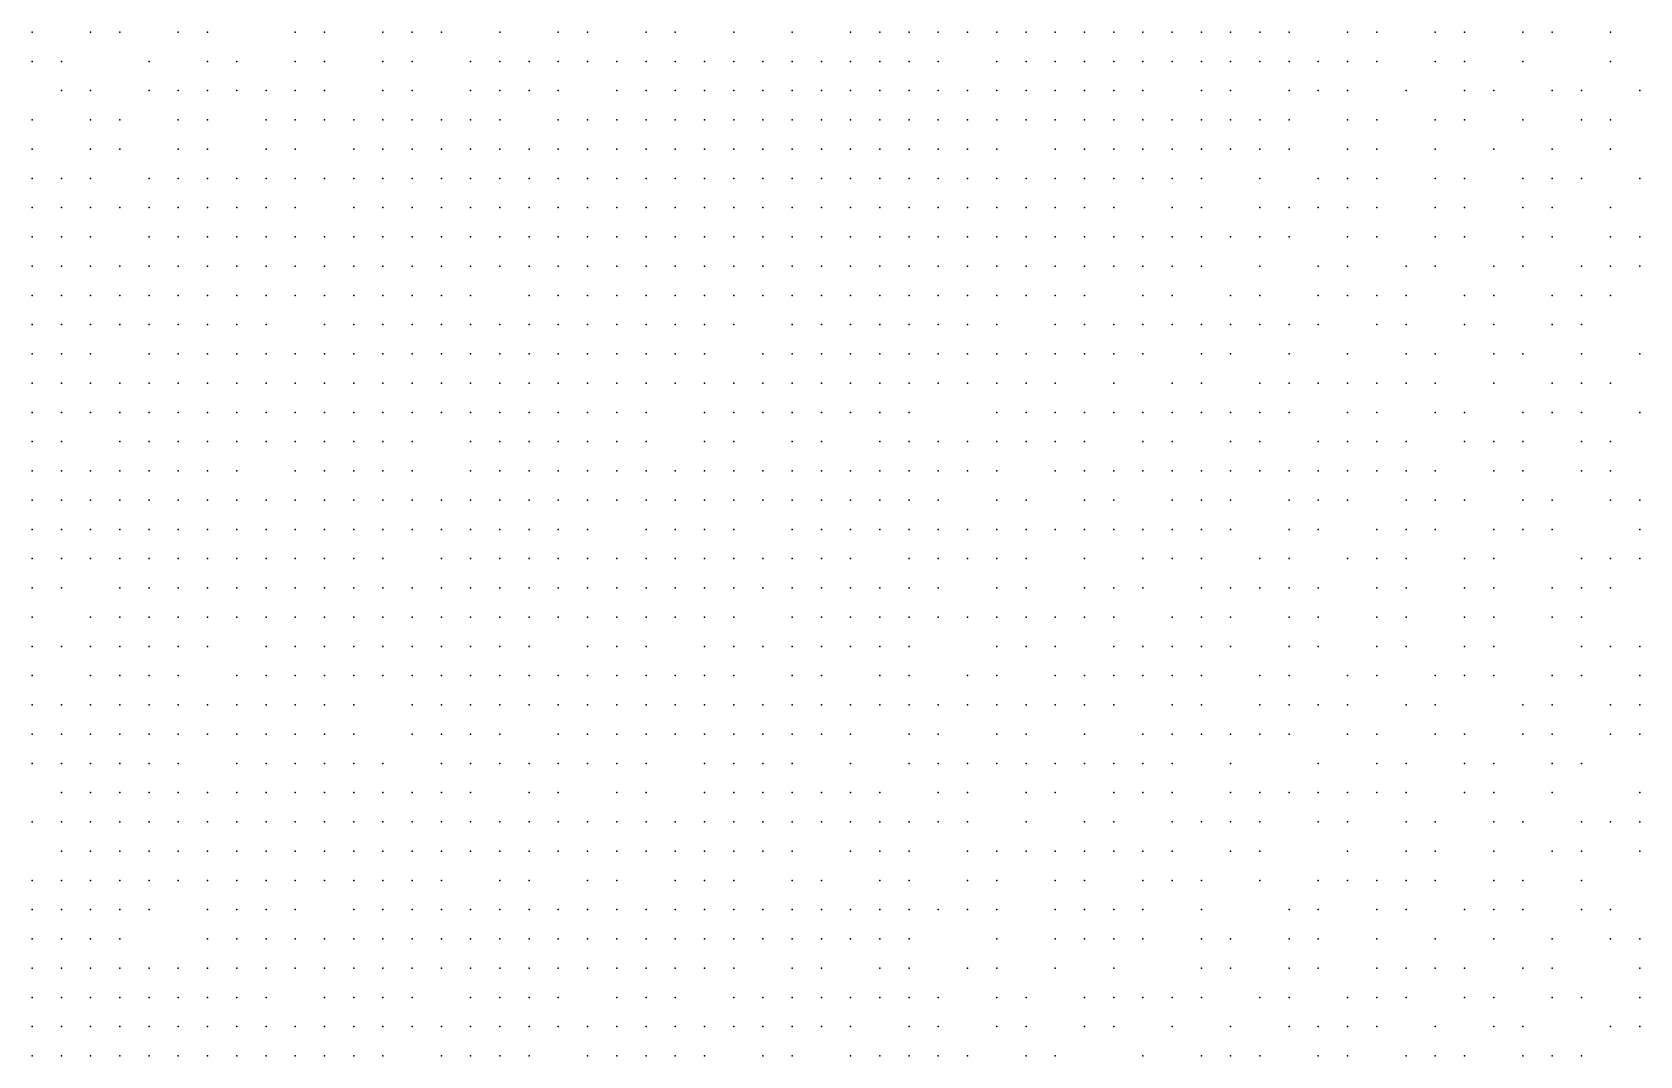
# Model space of a CAD drawing. Extents: x 429 to 793, y 817 to 1241.
# Drawn here: x 701.66 to 741.81, y 1029.04 to 1054.59 of the extents above; entities that cross this region are included whole.
import ezdxf

# ---------------------------------------------------------------- set-up
doc = ezdxf.new("R2010")
doc.units = 0

msp = doc.modelspace()

# ---------------------------------------------------------------- linework, layer by layer
for p in [(701.66, 1054.59, 197.87), (703.12, 1054.59, 197.385), (703.85, 1054.59, 197.172), (705.31, 1054.59, 196.653), (706.04, 1054.59, 196.262), (708.23, 1054.59, 195.525), (708.96, 1054.59, 195.063), (710.42, 1054.59, 194.717), (711.15, 1054.59, 194.37), (711.88, 1054.59, 194.013), (713.34, 1054.59, 193.383), (714.8, 1054.59, 192.755), (715.53, 1054.59, 192.247), (716.99, 1054.59, 191.463), (717.72, 1054.59, 191.318), (719.18, 1054.59, 190.389), (720.64, 1054.59, 189.827), (722.1, 1054.59, 188.97), (722.83, 1054.59, 188.628), (723.56, 1054.59, 187.983), (724.29, 1054.59, 187.68), (725.02, 1054.59, 187.067), (725.75, 1054.59, 186.617), (726.48, 1054.59, 186.34), (727.21, 1054.59, 186.08), (727.94, 1054.59, 185.405), (728.67, 1054.59, 184.807), (729.4, 1054.59, 184.347), (730.13, 1054.59, 183.887), (730.86, 1054.59, 183.52), (731.59, 1054.59, 183.06), (732.32, 1054.59, 182.573), (733.05, 1054.59, 182.087), (734.51, 1054.59, 181.11), (735.24, 1054.59, 180.57), (736.7, 1054.59, 179.415), (737.43, 1054.59, 178.7), (738.89, 1054.59, 177.68), (739.62, 1054.59, 177.16), (741.08, 1054.59, 175.98), (701.66, 1053.86, 197.93), (702.39, 1053.86, 197.658), (704.58, 1053.86, 197.04), (706.04, 1053.86, 196.407), (706.77, 1053.86, 196.077), (708.23, 1053.86, 195.487), (708.96, 1053.86, 195.426), (710.42, 1053.86, 194.803), (711.15, 1053.86, 194.457), (712.61, 1053.86, 193.913), (713.34, 1053.86, 193.318), (714.07, 1053.86, 193.12), (714.8, 1053.86, 192.855), (715.53, 1053.86, 192.49), (716.26, 1053.86, 191.967), (716.99, 1053.86, 191.643), (717.72, 1053.86, 191.425), (718.45, 1053.86, 191.101), (719.18, 1053.86, 190.883), (719.91, 1053.86, 190.215), (720.64, 1053.86, 190.063), (721.37, 1053.86, 189.653), (722.1, 1053.86, 189.233), (722.83, 1053.86, 188.813), (723.56, 1053.86, 188.393), (724.29, 1053.86, 187.51), (725.75, 1053.86, 187.17), (726.48, 1053.86, 186.72), (727.21, 1053.86, 185.82), (727.94, 1053.86, 185.36), (728.67, 1053.86, 185.187), (729.4, 1053.86, 184.813), (730.13, 1053.86, 184.123), (730.86, 1053.86, 183.807), (731.59, 1053.86, 183.163), (732.32, 1053.86, 182.768), (733.05, 1053.86, 182.086), (733.78, 1053.86, 181.697), (734.51, 1053.86, 181.353), (735.24, 1053.86, 180.717), (736.7, 1053.86, 179.797), (737.43, 1053.86, 179.283), (738.89, 1053.86, 177.975), (741.08, 1053.86, 176.227), (702.39, 1053.13, 197.717), (703.12, 1053.13, 197.403), (704.58, 1053.13, 197.11), (705.31, 1053.13, 196.793), (706.04, 1053.13, 196.477), (706.77, 1053.13, 196.16), (707.5, 1053.13, 195.977), (708.23, 1053.13, 195.702), (708.96, 1053.13, 195.519), (710.42, 1053.13, 194.77), (711.15, 1053.13, 194.55), (712.61, 1053.13, 193.847), (713.34, 1053.13, 193.715), (714.07, 1053.13, 193.22), (714.8, 1053.13, 192.955), (716.26, 1053.13, 192.073), (716.99, 1053.13, 191.677), (717.72, 1053.13, 191.28), (718.45, 1053.13, 191.208), (719.18, 1053.13, 190.99), (719.91, 1053.13, 190.58), (720.64, 1053.13, 190.17), (721.37, 1053.13, 189.76), (722.1, 1053.13, 189.34), (722.83, 1053.13, 188.92), (723.56, 1053.13, 188.5), (724.29, 1053.13, 188.057), (725.02, 1053.13, 187.613), (725.75, 1053.13, 187.287), (726.48, 1053.13, 186.553), (727.21, 1053.13, 186.387), (727.94, 1053.13, 185.94), (728.67, 1053.13, 185.473), (729.4, 1053.13, 184.927), (730.86, 1053.13, 184.207), (731.59, 1053.13, 183.267), (733.05, 1053.13, 182.475), (733.78, 1053.13, 182.182), (734.51, 1053.13, 181.45), (735.97, 1053.13, 180.4), (737.43, 1053.13, 179.373), (738.16, 1053.13, 178.86), (739.62, 1053.13, 177.82), (740.35, 1053.13, 176.917), (741.81, 1053.13, 176.15), (701.66, 1052.4, 198.05), (703.12, 1052.4, 197.583), (703.85, 1052.4, 197.413), (705.31, 1052.4, 196.735), (706.04, 1052.4, 196.543), (707.5, 1052.4, 195.993), (708.23, 1052.4, 195.795), (708.96, 1052.4, 195.612), (709.69, 1052.4, 195.337), (710.42, 1052.4, 194.99), (711.15, 1052.4, 194.643), (711.88, 1052.4, 194.297), (712.61, 1052.4, 193.94), (713.34, 1052.4, 193.677), (714.8, 1052.4, 192.94), (715.53, 1052.4, 192.56), (716.26, 1052.4, 192.49), (716.99, 1052.4, 191.908), (717.72, 1052.4, 191.635), (718.45, 1052.4, 191.387), (719.18, 1052.4, 191.1), (719.91, 1052.4, 190.693), (720.64, 1052.4, 190.209), (721.37, 1052.4, 189.873), (722.1, 1052.4, 189.587), (722.83, 1052.4, 189.033), (723.56, 1052.4, 188.613), (724.29, 1052.4, 188.173), (725.02, 1052.4, 187.847), (725.75, 1052.4, 187.403), (726.48, 1052.4, 187.095), (727.21, 1052.4, 186.507), (727.94, 1052.4, 186.06), (728.67, 1052.4, 185.593), (729.4, 1052.4, 185.127), (730.13, 1052.4, 184.78), (730.86, 1052.4, 184.31), (731.59, 1052.4, 183.84), (732.32, 1052.4, 183.37), (733.05, 1052.4, 182.877), (734.51, 1052.4, 181.585), (735.24, 1052.4, 181.19), (736.7, 1052.4, 180.128), (737.43, 1052.4, 179.675), (738.89, 1052.4, 178.527), (740.35, 1052.4, 177.453), (741.08, 1052.4, 176.917), (701.66, 1051.67, 198.11), (703.12, 1051.67, 197.65), (703.85, 1051.67, 197.48), (705.31, 1051.67, 196.927), (706.04, 1051.67, 196.62), (707.5, 1051.67, 196.07), (708.23, 1051.67, 195.75), (709.69, 1051.67, 195.43), (710.42, 1051.67, 195.083), (711.15, 1051.67, 194.737), (711.88, 1051.67, 194.39), (712.61, 1051.67, 194.144), (713.34, 1051.67, 193.898), (714.07, 1051.67, 193.413), (714.8, 1051.67, 193.11), (715.53, 1051.67, 192.8), (716.26, 1051.67, 192.59), (716.99, 1051.67, 192.28), (717.72, 1051.67, 191.735), (718.45, 1051.67, 191.487), (719.18, 1051.67, 191.21), (719.91, 1051.67, 190.803), (720.64, 1051.67, 190.397), (721.37, 1051.67, 189.987), (722.1, 1051.67, 189.7), (722.83, 1051.67, 189.147), (723.56, 1051.67, 188.727), (724.29, 1051.67, 188.4), (725.02, 1051.67, 187.96), (725.75, 1051.67, 187.52), (727.21, 1051.67, 186.627), (727.94, 1051.67, 186.18), (728.67, 1051.67, 185.86), (729.4, 1051.67, 185.247), (730.13, 1051.67, 184.893), (730.86, 1051.67, 184.507), (731.59, 1051.67, 183.856), (732.32, 1051.67, 183.477), (733.05, 1051.67, 183.133), (734.51, 1051.67, 181.987), (735.24, 1051.67, 181.58), (736.7, 1051.67, 180.58), (738.16, 1051.67, 179.027), (739.62, 1051.67, 177.973), (741.08, 1051.67, 177.07), (701.66, 1050.94, 198.17), (702.39, 1050.94, 197.883), (703.12, 1050.94, 197.597), (704.58, 1050.94, 197.31), (705.31, 1050.94, 197.003), (706.04, 1050.94, 196.697), (706.77, 1050.94, 196.46), (707.5, 1050.94, 196.167), (708.23, 1050.94, 195.945), (708.96, 1050.94, 195.723), (709.69, 1050.94, 195.507), (710.42, 1050.94, 195.17), (711.15, 1050.94, 194.758), (711.88, 1050.94, 194.477), (712.61, 1050.94, 194.231), (713.34, 1050.94, 193.985), (714.07, 1050.94, 193.507), (714.8, 1050.94, 193.133), (715.53, 1050.94, 192.9), (716.26, 1050.94, 192.76), (716.99, 1050.94, 192.38), (717.72, 1050.94, 191.983), (718.45, 1050.94, 191.597), (719.18, 1050.94, 191.32), (719.91, 1050.94, 190.913), (720.64, 1050.94, 190.507), (721.37, 1050.94, 190.1), (722.1, 1050.94, 189.68), (722.83, 1050.94, 189.528), (723.56, 1050.94, 188.84), (724.29, 1050.94, 188.539), (725.02, 1050.94, 188.238), (725.75, 1050.94, 187.64), (726.48, 1050.94, 187.275), (727.21, 1050.94, 187.03), (727.94, 1050.94, 186.3), (728.67, 1050.94, 185.98), (729.4, 1050.94, 185.66), (730.13, 1050.94, 185.007), (730.86, 1050.94, 184.53), (732.32, 1050.94, 183.583), (733.78, 1050.94, 182.587), (734.51, 1050.94, 182.083), (735.24, 1050.94, 181.677), (736.7, 1050.94, 180.67), (737.43, 1050.94, 180.15), (738.89, 1050.94, 179.11), (739.62, 1050.94, 178.36), (740.35, 1050.94, 178.137), (741.81, 1050.94, 176.738), (701.66, 1050.21, 198.227), (702.39, 1050.21, 197.969), (703.12, 1050.21, 197.768), (703.85, 1050.21, 197.568), (704.58, 1050.21, 197.37), (705.31, 1050.21, 197.073), (706.04, 1050.21, 196.707), (706.77, 1050.21, 196.53), (707.5, 1050.21, 196.237), (708.23, 1050.21, 196.015), (709.69, 1050.21, 195.583), (710.42, 1050.21, 195.247), (711.15, 1050.21, 194.91), (711.88, 1050.21, 194.563), (712.61, 1050.21, 194.317), (713.34, 1050.21, 193.95), (714.07, 1050.21, 193.6), (714.8, 1050.21, 193.344), (715.53, 1050.21, 193.227), (716.26, 1050.21, 192.853), (716.99, 1050.21, 192.48), (717.72, 1050.21, 192.275), (718.45, 1050.21, 191.707), (719.18, 1050.21, 191.433), (719.91, 1050.21, 191.043), (720.64, 1050.21, 190.767), (721.37, 1050.21, 190.213), (722.1, 1050.21, 189.873), (722.83, 1050.21, 189.645), (723.56, 1050.21, 189.301), (724.29, 1050.21, 188.656), (725.02, 1050.21, 188.355), (725.75, 1050.21, 187.76), (726.48, 1050.21, 187.313), (727.21, 1050.21, 186.867), (727.94, 1050.21, 186.785), (728.67, 1050.21, 186.1), (730.13, 1050.21, 185.12), (730.86, 1050.21, 184.791), (732.32, 1050.21, 183.69), (733.05, 1050.21, 183.187), (733.78, 1050.21, 182.987), (734.51, 1050.21, 182.283), (735.24, 1050.21, 181.828), (736.7, 1050.21, 180.763), (737.43, 1050.21, 180.34), (738.89, 1050.21, 179.19), (739.62, 1050.21, 178.815), (741.08, 1050.21, 177.67), (701.66, 1049.48, 198.283), (702.39, 1049.48, 198.083), (703.12, 1049.48, 197.825), (704.58, 1049.48, 197.43), (705.31, 1049.48, 197.133), (706.04, 1049.48, 196.837), (706.77, 1049.48, 196.6), (707.5, 1049.48, 196.308), (708.23, 1049.48, 195.973), (708.96, 1049.48, 195.916), (709.69, 1049.48, 195.66), (710.42, 1049.48, 195.428), (711.15, 1049.48, 194.987), (711.88, 1049.48, 194.65), (712.61, 1049.48, 194.46), (713.34, 1049.48, 194.173), (714.07, 1049.48, 193.983), (714.8, 1049.48, 193.697), (715.53, 1049.48, 193.185), (716.26, 1049.48, 192.95), (716.99, 1049.48, 192.583), (717.72, 1049.48, 192.207), (718.45, 1049.48, 191.933), (719.18, 1049.48, 191.547), (719.91, 1049.48, 191.27), (720.64, 1049.48, 190.88), (721.37, 1049.48, 190.327), (722.1, 1049.48, 189.91), (722.83, 1049.48, 189.493), (723.56, 1049.48, 189.418), (724.29, 1049.48, 189.19), (725.02, 1049.48, 188.753), (725.75, 1049.48, 188.317), (726.48, 1049.48, 187.88), (727.21, 1049.48, 187.433), (727.94, 1049.48, 186.987), (728.67, 1049.48, 186.54), (729.4, 1049.48, 186.18), (730.13, 1049.48, 185.503), (730.86, 1049.48, 185.233), (731.59, 1049.48, 184.462), (732.32, 1049.48, 184.28), (733.05, 1049.48, 183.797), (734.51, 1049.48, 182.687), (735.24, 1049.48, 182.387), (736.7, 1049.48, 180.857), (737.43, 1049.48, 180.323), (738.89, 1049.48, 179.27), (739.62, 1049.48, 178.895), (741.08, 1049.48, 177.74), (741.81, 1049.48, 177.336), (701.66, 1048.75, 198.34), (702.39, 1048.75, 198.057), (703.12, 1048.75, 197.773), (703.85, 1048.75, 197.719), (704.58, 1048.75, 197.49), (705.31, 1048.75, 197.284), (706.04, 1048.75, 196.897), (706.77, 1048.75, 196.673), (707.5, 1048.75, 196.428), (708.23, 1048.75, 196.172), (708.96, 1048.75, 195.999), (709.69, 1048.75, 195.743), (710.42, 1048.75, 195.512), (711.15, 1048.75, 195.07), (711.88, 1048.75, 194.737), (712.61, 1048.75, 194.483), (713.34, 1048.75, 194.27), (714.07, 1048.75, 194.08), (714.8, 1048.75, 193.793), (715.53, 1048.75, 193.42), (716.26, 1048.75, 193.053), (716.99, 1048.75, 192.687), (717.72, 1048.75, 192.31), (718.45, 1048.75, 192.037), (719.18, 1048.75, 191.66), (719.91, 1048.75, 191.253), (720.64, 1048.75, 190.847), (721.37, 1048.75, 190.773), (722.1, 1048.75, 190.155), (722.83, 1048.75, 189.87), (723.56, 1048.75, 189.607), (724.29, 1048.75, 189.307), (725.02, 1048.75, 188.87), (725.75, 1048.75, 188.353), (726.48, 1048.75, 187.997), (727.21, 1048.75, 187.691), (727.94, 1048.75, 187.103), (728.67, 1048.75, 186.653), (729.4, 1048.75, 186.293), (730.13, 1048.75, 185.82), (730.86, 1048.75, 185.347), (732.32, 1048.75, 184.387), (733.78, 1048.75, 183.397), (734.51, 1048.75, 182.997), (735.97, 1048.75, 181.977), (736.7, 1048.75, 181.463), (738.16, 1048.75, 180.417), (738.89, 1048.75, 179.818), (740.35, 1048.75, 178.877), (741.08, 1048.75, 178.222), (741.81, 1048.75, 177.399), (701.66, 1048.02, 198.407), (702.39, 1048.02, 198.178), (703.12, 1048.02, 197.948), (703.85, 1048.02, 197.786), (704.58, 1048.02, 197.557), (705.31, 1048.02, 197.351), (706.04, 1048.02, 196.963), (706.77, 1048.02, 196.747), (707.5, 1048.02, 196.443), (708.23, 1048.02, 196.255), (708.96, 1048.02, 196.14), (709.69, 1048.02, 195.827), (710.42, 1048.02, 195.595), (711.15, 1048.02, 195.157), (711.88, 1048.02, 194.823), (712.61, 1048.02, 194.57), (714.07, 1048.02, 194.23), (714.8, 1048.02, 193.89), (715.53, 1048.02, 193.523), (716.26, 1048.02, 193.157), (716.99, 1048.02, 192.79), (717.72, 1048.02, 192.532), (718.45, 1048.02, 192.273), (719.18, 1048.02, 191.763), (719.91, 1048.02, 191.438), (720.64, 1048.02, 191.105), (721.37, 1048.02, 190.883), (722.1, 1048.02, 190.55), (722.83, 1048.02, 189.98), (723.56, 1048.02, 189.717), (724.29, 1048.02, 189.423), (725.02, 1048.02, 188.987), (725.75, 1048.02, 188.55), (726.48, 1048.02, 188.113), (727.21, 1048.02, 187.807), (727.94, 1048.02, 187.217), (729.4, 1048.02, 186.407), (730.13, 1048.02, 185.933), (731.59, 1048.02, 184.977), (732.32, 1048.02, 184.788), (733.78, 1048.02, 183.657), (734.51, 1048.02, 183.303), (735.24, 1048.02, 182.59), (735.97, 1048.02, 182.173), (737.43, 1048.02, 181.04), (738.16, 1048.02, 180.663), (739.62, 1048.02, 179.503), (740.35, 1048.02, 178.953), (741.08, 1048.02, 178.403), (701.66, 1047.29, 198.473), (702.39, 1047.29, 198.19), (703.12, 1047.29, 198.015), (703.85, 1047.29, 197.853), (704.58, 1047.29, 197.623), (705.31, 1047.29, 197.418), (706.04, 1047.29, 197.037), (706.77, 1047.29, 196.82), (707.5, 1047.29, 196.517), (708.96, 1047.29, 196.213), (709.69, 1047.29, 195.91), (710.42, 1047.29, 195.577), (711.15, 1047.29, 195.453), (711.88, 1047.29, 194.997), (712.61, 1047.29, 194.677), (713.34, 1047.29, 194.443), (714.07, 1047.29, 194.317), (714.8, 1047.29, 193.977), (715.53, 1047.29, 193.688), (716.26, 1047.29, 193.186), (716.99, 1047.29, 192.887), (717.72, 1047.29, 192.628), (718.45, 1047.29, 192.37), (719.18, 1047.29, 191.867), (720.64, 1047.29, 191.467), (721.37, 1047.29, 191.067), (722.1, 1047.29, 190.66), (722.83, 1047.29, 190.243), (723.56, 1047.29, 189.95), (724.29, 1047.29, 189.54), (725.02, 1047.29, 189.241), (725.75, 1047.29, 188.667), (727.21, 1047.29, 187.78), (727.94, 1047.29, 187.608), (728.67, 1047.29, 186.987), (729.4, 1047.29, 186.552), (730.13, 1047.29, 186.223), (730.86, 1047.29, 185.567), (731.59, 1047.29, 185.178), (732.32, 1047.29, 184.895), (733.05, 1047.29, 184.506), (733.78, 1047.29, 183.763), (735.24, 1047.29, 182.69), (735.97, 1047.29, 182.167), (737.43, 1047.29, 181.13), (738.16, 1047.29, 180.753), (739.62, 1047.29, 179.58), (740.35, 1047.29, 179.03), (701.66, 1046.56, 198.54), (702.39, 1046.56, 198.349), (703.12, 1046.56, 197.973), (704.58, 1046.56, 197.69), (705.31, 1046.56, 197.53), (706.04, 1046.56, 197.11), (706.77, 1046.56, 196.897), (707.5, 1046.56, 196.612), (708.23, 1046.56, 196.403), (708.96, 1046.56, 196.29), (709.69, 1046.56, 195.987), (710.42, 1046.56, 195.725), (711.15, 1046.56, 195.54), (711.88, 1046.56, 195.083), (712.61, 1046.56, 194.763), (713.34, 1046.56, 194.53), (714.07, 1046.56, 194.403), (714.8, 1046.56, 194.063), (715.53, 1046.56, 193.707), (716.26, 1046.56, 193.35), (716.99, 1046.56, 192.983), (717.72, 1046.56, 192.725), (718.45, 1046.56, 192.34), (719.91, 1046.56, 191.97), (720.64, 1046.56, 191.57), (721.37, 1046.56, 191.17), (722.1, 1046.56, 190.77), (722.83, 1046.56, 190.548), (723.56, 1046.56, 189.876), (724.29, 1046.56, 189.653), (725.02, 1046.56, 189.354), (725.75, 1046.56, 188.942), (726.48, 1046.56, 188.34), (727.21, 1046.56, 187.973), (727.94, 1046.56, 187.715), (728.67, 1046.56, 187.351), (729.4, 1046.56, 187.093), (730.86, 1046.56, 186.147), (731.59, 1046.56, 185.673), (733.05, 1046.56, 184.613), (734.51, 1046.56, 183.817), (735.97, 1046.56, 182.79), (736.7, 1046.56, 182.042), (738.16, 1046.56, 180.85), (738.89, 1046.56, 180.427), (740.35, 1046.56, 179.234), (741.81, 1046.56, 177.97), (701.66, 1045.83, 198.627), (702.39, 1045.83, 198.436), (703.12, 1045.83, 198.158), (703.85, 1045.83, 197.967), (704.58, 1045.83, 197.763), (705.31, 1045.83, 197.477), (706.04, 1045.83, 197.37), (706.77, 1045.83, 196.973), (707.5, 1045.83, 196.688), (708.23, 1045.83, 196.48), (708.96, 1045.83, 196.367), (709.69, 1045.83, 196.063), (710.42, 1045.83, 195.74), (711.15, 1045.83, 195.417), (711.88, 1045.83, 195.355), (712.61, 1045.83, 194.85), (713.34, 1045.83, 194.83), (714.07, 1045.83, 194.49), (714.8, 1045.83, 194.15), (715.53, 1045.83, 193.905), (716.26, 1045.83, 193.66), (716.99, 1045.83, 193.08), (717.72, 1045.83, 192.878), (718.45, 1045.83, 192.575), (719.18, 1045.83, 192.273), (719.91, 1045.83, 192.07), (720.64, 1045.83, 191.795), (721.37, 1045.83, 191.27), (722.1, 1045.83, 190.877), (722.83, 1045.83, 190.473), (723.56, 1045.83, 190.325), (724.29, 1045.83, 189.767), (725.02, 1045.83, 189.467), (725.75, 1045.83, 189.055), (726.48, 1045.83, 188.45), (727.21, 1045.83, 187.997), (728.67, 1045.83, 187.543), (730.13, 1045.83, 186.727), (730.86, 1045.83, 186.253), (732.32, 1045.83, 185.297), (733.05, 1045.83, 184.813), (733.78, 1045.83, 184.33), (734.51, 1045.83, 184), (735.24, 1045.83, 183.267), (735.97, 1045.83, 182.863), (736.7, 1045.83, 182.489), (738.16, 1045.83, 181.283), (739.62, 1045.83, 180.233), (740.35, 1045.83, 179.687), (741.08, 1045.83, 179.137), (701.66, 1045.1, 198.713), (702.39, 1045.1, 198.523), (703.12, 1045.1, 198.245), (703.85, 1045.1, 198.133), (704.58, 1045.1, 197.837), (705.31, 1045.1, 197.55), (706.04, 1045.1, 197.263), (706.77, 1045.1, 197.05), (707.5, 1045.1, 196.765), (708.23, 1045.1, 196.747), (708.96, 1045.1, 196.443), (709.69, 1045.1, 196.14), (710.42, 1045.1, 195.918), (711.15, 1045.1, 195.697), (711.88, 1045.1, 195.475), (712.61, 1045.1, 194.982), (713.34, 1045.1, 194.92), (714.07, 1045.1, 194.518), (714.8, 1045.1, 194.24), (715.53, 1045.1, 193.995), (716.26, 1045.1, 193.75), (716.99, 1045.1, 193.177), (718.45, 1045.1, 192.907), (719.18, 1045.1, 192.54), (719.91, 1045.1, 192.17), (720.64, 1045.1, 191.895), (721.37, 1045.1, 191.377), (722.1, 1045.1, 190.983), (722.83, 1045.1, 190.58), (723.56, 1045.1, 190.283), (725.75, 1045.1, 189.44), (726.48, 1045.1, 189), (727.21, 1045.1, 188.56), (727.94, 1045.1, 188.107), (728.67, 1045.1, 187.653), (729.4, 1045.1, 187.3), (730.13, 1045.1, 186.915), (730.86, 1045.1, 186.252), (731.59, 1045.1, 185.873), (732.32, 1045.1, 185.534), (733.05, 1045.1, 184.907), (734.51, 1045.1, 183.973), (735.24, 1045.1, 183.45), (736.7, 1045.1, 182.562), (737.43, 1045.1, 181.88), (738.89, 1045.1, 180.79), (739.62, 1045.1, 180.297), (740.35, 1045.1, 179.74), (741.81, 1045.1, 178.613), (701.66, 1044.37, 198.8), (702.39, 1044.37, 198.503), (703.85, 1044.37, 198.207), (704.58, 1044.37, 197.91), (705.31, 1044.37, 197.717), (706.04, 1044.37, 197.525), (706.77, 1044.37, 197.133), (707.5, 1044.37, 196.885), (708.23, 1044.37, 196.83), (708.96, 1044.37, 196.472), (709.69, 1044.37, 196.223), (710.42, 1044.37, 196.002), (711.15, 1044.37, 195.78), (712.61, 1044.37, 195.343), (713.34, 1044.37, 195.007), (714.07, 1044.37, 194.67), (714.8, 1044.37, 194.33), (715.53, 1044.37, 194.085), (716.26, 1044.37, 193.623), (716.99, 1044.37, 193.273), (718.45, 1044.37, 193.003), (719.18, 1044.37, 192.637), (720.64, 1044.37, 191.877), (721.37, 1044.37, 191.728), (722.83, 1044.37, 190.812), (723.56, 1044.37, 190.533), (724.29, 1044.37, 190.38), (725.02, 1044.37, 189.977), (725.75, 1044.37, 189.54), (726.48, 1044.37, 189.015), (727.21, 1044.37, 188.66), (727.94, 1044.37, 188.345), (729.4, 1044.37, 187.4), (730.13, 1044.37, 186.92), (731.59, 1044.37, 185.967), (732.32, 1044.37, 185.628), (733.78, 1044.37, 184.58), (734.51, 1044.37, 184.057), (735.24, 1044.37, 183.533), (735.97, 1044.37, 183.01), (737.43, 1044.37, 182.238), (738.16, 1044.37, 181.41), (738.89, 1044.37, 181.007), (740.35, 1044.37, 179.787), (741.08, 1044.37, 179.338), (701.66, 1043.64, 198.9), (702.39, 1043.64, 198.645), (703.12, 1043.64, 198.4), (703.85, 1043.64, 198.245), (704.58, 1043.64, 198), (705.31, 1043.64, 197.807), (706.04, 1043.64, 197.615), (706.77, 1043.64, 197.217), (708.23, 1043.64, 196.913), (708.96, 1043.64, 196.61), (709.69, 1043.64, 196.307), (710.42, 1043.64, 196.085), (711.15, 1043.64, 195.663), (712.61, 1043.64, 195.43), (713.34, 1043.64, 195.093), (714.07, 1043.64, 194.757), (714.8, 1043.64, 194.42), (715.53, 1043.64, 194.07), (716.26, 1043.64, 193.943), (716.99, 1043.64, 193.657), (717.72, 1043.64, 193.467), (718.45, 1043.64, 192.868), (719.18, 1043.64, 192.733), (719.91, 1043.64, 192.367), (720.64, 1043.64, 192.048), (721.37, 1043.64, 191.825), (722.1, 1043.64, 191.506), (722.83, 1043.64, 190.908), (723.56, 1043.64, 190.88), (724.29, 1043.64, 190.477), (725.02, 1043.64, 190.073), (725.75, 1043.64, 189.637), (727.21, 1043.64, 188.76), (727.94, 1043.64, 188.445), (728.67, 1043.64, 187.953), (729.4, 1043.64, 187.5), (730.13, 1043.64, 187.163), (730.86, 1043.64, 186.54), (731.59, 1043.64, 186.06), (732.32, 1043.64, 185.745), (733.05, 1043.64, 185.357), (733.78, 1043.64, 184.968), (734.51, 1043.64, 184.653), (735.24, 1043.64, 183.832), (735.97, 1043.64, 183.457), (736.7, 1043.64, 182.652), (738.16, 1043.64, 181.881), (738.89, 1043.64, 181.063), (740.35, 1043.64, 179.833), (741.08, 1043.64, 179.25), (701.66, 1042.91, 199), (702.39, 1042.91, 198.693), (703.12, 1042.91, 198.49), (703.85, 1042.91, 198.387), (704.58, 1042.91, 198.09), (705.31, 1042.91, 197.897), (706.04, 1042.91, 197.593), (706.77, 1042.91, 197.3), (707.5, 1042.91, 197.096), (708.23, 1042.91, 196.997), (708.96, 1042.91, 196.693), (709.69, 1042.91, 196.39), (710.42, 1042.91, 196.22), (711.15, 1042.91, 195.957), (711.88, 1042.91, 195.693), (712.61, 1042.91, 195.523), (713.34, 1042.91, 195.201), (714.07, 1042.91, 194.85), (714.8, 1042.91, 194.517), (715.53, 1042.91, 194.23), (716.26, 1042.91, 194.04), (716.99, 1042.91, 193.753), (717.72, 1042.91, 193.563), (718.45, 1042.91, 193.216), (719.18, 1042.91, 192.83), (719.91, 1042.91, 192.463), (720.64, 1042.91, 192.07), (721.37, 1042.91, 191.677), (722.1, 1042.91, 191.603), (722.83, 1042.91, 191.005), (723.56, 1042.91, 190.977), (724.29, 1042.91, 190.573), (725.75, 1042.91, 189.864), (726.48, 1042.91, 189.558), (727.94, 1042.91, 188.588), (728.67, 1042.91, 188.225), (730.13, 1042.91, 187.253), (730.86, 1042.91, 186.825), (731.59, 1042.91, 186.488), (733.05, 1042.91, 185.64), (733.78, 1042.91, 185.042), (734.51, 1042.91, 184.727), (735.97, 1042.91, 183.673), (736.7, 1042.91, 183.143), (737.43, 1042.91, 182.6), (738.89, 1042.91, 181.523), (739.62, 1042.91, 181.013), (741.08, 1042.91, 179.88), (741.81, 1042.91, 179.012), (701.66, 1042.18, 199.1), (702.39, 1042.18, 198.901), (703.12, 1042.18, 198.702), (703.85, 1042.18, 198.487), (704.58, 1042.18, 198.18), (705.31, 1042.18, 198.03), (706.04, 1042.18, 197.787), (706.77, 1042.18, 197.543), (707.5, 1042.18, 197.393), (708.23, 1042.18, 196.892), (708.96, 1042.18, 196.787), (709.69, 1042.18, 196.48), (710.42, 1042.18, 196.163), (711.15, 1042.18, 196.05), (711.88, 1042.18, 195.787), (712.61, 1042.18, 195.617), (713.34, 1042.18, 195.387), (714.07, 1042.18, 194.947), (714.8, 1042.18, 194.613), (715.53, 1042.18, 194.263), (716.99, 1042.18, 193.913), (717.72, 1042.18, 193.66), (718.45, 1042.18, 193.312), (719.18, 1042.18, 192.927), (720.64, 1042.18, 192.287), (721.37, 1042.18, 192.013), (722.1, 1042.18, 191.74), (722.83, 1042.18, 191.38), (723.56, 1042.18, 191.143), (724.29, 1042.18, 190.581), (725.02, 1042.18, 190.257), (725.75, 1042.18, 189.951), (726.48, 1042.18, 189.645), (727.21, 1042.18, 188.947), (727.94, 1042.18, 188.497), (728.67, 1042.18, 188.315), (729.4, 1042.18, 188.133), (730.13, 1042.18, 187.68), (730.86, 1042.18, 187.2), (731.59, 1042.18, 186.71), (733.05, 1042.18, 185.72), (733.78, 1042.18, 185.22), (735.24, 1042.18, 184.27), (735.97, 1042.18, 183.74), (736.7, 1042.18, 183.21), (738.16, 1042.18, 182.123), (738.89, 1042.18, 181.58), (739.62, 1042.18, 181.165), (741.81, 1042.18, 179.459), (701.66, 1041.45, 199.223), (702.39, 1041.45, 199.024), (703.12, 1041.45, 198.825), (703.85, 1041.45, 198.61), (704.58, 1041.45, 198.287), (705.31, 1041.45, 197.98), (706.04, 1041.45, 197.88), (706.77, 1041.45, 197.637), (707.5, 1041.45, 197.487), (708.23, 1041.45, 197.183), (708.96, 1041.45, 196.877), (709.69, 1041.45, 196.57), (710.42, 1041.45, 196.253), (711.88, 1041.45, 195.937), (712.61, 1041.45, 195.71), (713.34, 1041.45, 195.377), (714.07, 1041.45, 195.043), (714.8, 1041.45, 194.71), (715.53, 1041.45, 194.469), (716.26, 1041.45, 194.36), (716.99, 1041.45, 194.01), (717.72, 1041.45, 193.75), (718.45, 1041.45, 193.45), (719.18, 1041.45, 193.153), (719.91, 1041.45, 192.943), (720.64, 1041.45, 192.373), (721.37, 1041.45, 192.1), (722.1, 1041.45, 191.86), (723.56, 1041.45, 191.153), (724.29, 1041.45, 190.747), (725.02, 1041.45, 190.343), (725.75, 1041.45, 190.037), (726.48, 1041.45, 189.47), (727.94, 1041.45, 188.583), (729.4, 1041.45, 188.22), (730.13, 1041.45, 187.77), (730.86, 1041.45, 187.28), (732.32, 1041.45, 186.3), (733.05, 1041.45, 185.939), (734.51, 1041.45, 184.85), (735.24, 1041.45, 184.433), (735.97, 1041.45, 183.658), (737.43, 1041.45, 182.853), (738.16, 1041.45, 182.455), (740.35, 1041.45, 180.473), (741.08, 1041.45, 179.907), (741.81, 1041.45, 179.473), (701.66, 1040.72, 199.347), (702.39, 1040.72, 199.148), (703.85, 1040.72, 198.717), (704.58, 1040.72, 198.393), (705.31, 1040.72, 198.087), (706.04, 1040.72, 197.887), (706.77, 1040.72, 197.73), (707.5, 1040.72, 197.58), (708.23, 1040.72, 197.273), (708.96, 1040.72, 196.967), (709.69, 1040.72, 196.66), (710.42, 1040.72, 196.447), (711.15, 1040.72, 196.233), (711.88, 1040.72, 196.027), (712.61, 1040.72, 195.8), (713.34, 1040.72, 195.525), (714.07, 1040.72, 195.253), (714.8, 1040.72, 195.068), (715.53, 1040.72, 194.556), (716.26, 1040.72, 194.315), (716.99, 1040.72, 194.097), (717.72, 1040.72, 193.84), (718.45, 1040.72, 193.47), (719.18, 1040.72, 193.24), (719.91, 1040.72, 193.03), (720.64, 1040.72, 192.46), (721.37, 1040.72, 192.34), (722.1, 1040.72, 191.95), (722.83, 1040.72, 191.56), (723.56, 1040.72, 191.243), (724.29, 1040.72, 190.837), (725.75, 1040.72, 189.993), (726.48, 1040.72, 189.807), (727.94, 1040.72, 189.12), (728.67, 1040.72, 188.67), (729.4, 1040.72, 188.283), (730.86, 1040.72, 187.445), (731.59, 1040.72, 187.12), (732.32, 1040.72, 186.357), (733.05, 1040.72, 185.996), (733.78, 1040.72, 185.635), (735.24, 1040.72, 184.36), (735.97, 1040.72, 184.065), (737.43, 1040.72, 182.893), (738.16, 1040.72, 182.19), (739.62, 1040.72, 181.08), (740.35, 1040.72, 180.5), (741.08, 1040.72, 179.92), (701.66, 1039.99, 199.47), (703.12, 1039.99, 199.147), (703.85, 1039.99, 198.823), (704.58, 1039.99, 198.5), (705.31, 1039.99, 198.299), (706.04, 1039.99, 198.098), (706.77, 1039.99, 197.897), (707.5, 1039.99, 197.687), (708.23, 1039.99, 197.423), (708.96, 1039.99, 197.011), (709.69, 1039.99, 196.757), (710.42, 1039.99, 196.543), (711.15, 1039.99, 196.33), (711.88, 1039.99, 196.213), (712.61, 1039.99, 195.89), (713.34, 1039.99, 195.553), (714.07, 1039.99, 195.34), (714.8, 1039.99, 195.155), (715.53, 1039.99, 194.883), (716.26, 1039.99, 194.533), (716.99, 1039.99, 194.187), (717.72, 1039.99, 193.93), (718.45, 1039.99, 193.56), (719.18, 1039.99, 193.19), (720.64, 1039.99, 192.82), (721.37, 1039.99, 192.43), (722.1, 1039.99, 192.04), (722.83, 1039.99, 191.72), (723.56, 1039.99, 191.362), (724.29, 1039.99, 191.075), (725.02, 1039.99, 190.787), (725.75, 1039.99, 190.15), (726.48, 1039.99, 190.057), (727.21, 1039.99, 189.527), (727.94, 1039.99, 189.183), (728.67, 1039.99, 188.862), (730.13, 1039.99, 187.877), (730.86, 1039.99, 187.39), (731.59, 1039.99, 186.903), (733.05, 1039.99, 186.053), (733.78, 1039.99, 185.457), (735.24, 1039.99, 184.553), (735.97, 1039.99, 183.87), (737.43, 1039.99, 182.773), (738.16, 1039.99, 182.502), (739.62, 1039.99, 181.673), (740.35, 1039.99, 180.797), (701.66, 1039.26, 199.6), (702.39, 1039.26, 199.315), (703.12, 1039.26, 199.263), (703.85, 1039.26, 198.888), (704.58, 1039.26, 198.617), (705.31, 1039.26, 198.416), (706.04, 1039.26, 198.215), (707.5, 1039.26, 197.793), (708.23, 1039.26, 197.477), (708.96, 1039.26, 197.16), (709.69, 1039.26, 196.853), (710.42, 1039.26, 196.64), (711.15, 1039.26, 196.537), (711.88, 1039.26, 196.303), (712.61, 1039.26, 195.98), (713.34, 1039.26, 195.75), (714.07, 1039.26, 195.307), (715.53, 1039.26, 194.97), (716.26, 1039.26, 194.765), (716.99, 1039.26, 194.277), (718.45, 1039.26, 193.671), (719.18, 1039.26, 193.412), (719.91, 1039.26, 193.152), (720.64, 1039.26, 192.897), (721.37, 1039.26, 192.5), (722.1, 1039.26, 192.03), (722.83, 1039.26, 191.79), (723.56, 1039.26, 191.432), (725.75, 1039.26, 190.563), (726.48, 1039.26, 190.123), (727.21, 1039.26, 189.683), (728.67, 1039.26, 188.925), (729.4, 1039.26, 188.39), (730.13, 1039.26, 187.93), (730.86, 1039.26, 187.576), (731.59, 1039.26, 187.222), (733.05, 1039.26, 186.115), (733.78, 1039.26, 185.727), (735.24, 1039.26, 184.983), (735.97, 1039.26, 184.157), (737.43, 1039.26, 183.353), (738.16, 1039.26, 182.787), (740.35, 1039.26, 181.107), (741.08, 1039.26, 180.517), (741.81, 1039.26, 179.927), (701.66, 1038.53, 199.73), (703.12, 1038.53, 199.393), (703.85, 1038.53, 199.057), (704.58, 1038.53, 198.733), (705.31, 1038.53, 198.533), (706.77, 1038.53, 198.217), (707.5, 1038.53, 197.9), (708.23, 1038.53, 197.691), (708.96, 1038.53, 197.267), (709.69, 1038.53, 196.95), (710.42, 1038.53, 196.775), (711.15, 1038.53, 196.627), (711.88, 1038.53, 196.245), (712.61, 1038.53, 196.07), (713.34, 1038.53, 195.84), (714.07, 1038.53, 195.52), (714.8, 1038.53, 195.29), (715.53, 1038.53, 195.05), (716.26, 1038.53, 194.697), (716.99, 1038.53, 194.282), (717.72, 1038.53, 194.077), (718.45, 1038.53, 193.744), (719.18, 1038.53, 193.485), (720.64, 1038.53, 192.973), (721.37, 1038.53, 192.577), (722.83, 1038.53, 191.86), (723.56, 1038.53, 191.503), (725.02, 1038.53, 191.04), (725.75, 1038.53, 190.63), (727.21, 1038.53, 189.75), (727.94, 1038.53, 189.31), (728.67, 1038.53, 188.997), (729.4, 1038.53, 188.642), (730.13, 1038.53, 187.973), (730.86, 1038.53, 187.619), (732.32, 1038.53, 187), (733.05, 1038.53, 186.507), (734.51, 1038.53, 185.523), (735.24, 1038.53, 185.017), (736.7, 1038.53, 183.927), (737.43, 1038.53, 183.377), (738.16, 1038.53, 182.81), (739.62, 1038.53, 181.7), (740.35, 1038.53, 181.255), (741.81, 1038.53, 179.93), (701.66, 1037.8, 199.86), (702.39, 1037.8, 199.642), (703.12, 1037.8, 199.523), (703.85, 1037.8, 199.187), (704.58, 1037.8, 198.85), (705.31, 1037.8, 198.698), (706.04, 1037.8, 198.432), (706.77, 1037.8, 198.166), (707.5, 1037.8, 198.013), (708.23, 1037.8, 197.804), (708.96, 1037.8, 197.482), (709.69, 1037.8, 197.272), (711.15, 1037.8, 196.717), (711.88, 1037.8, 196.483), (712.61, 1037.8, 196.16), (713.34, 1037.8, 195.93), (714.07, 1037.8, 195.61), (714.8, 1037.8, 195.477), (715.53, 1037.8, 195.13), (716.26, 1037.8, 194.777), (716.99, 1037.8, 194.423), (717.72, 1037.8, 194.15), (718.45, 1037.8, 193.817), (719.18, 1037.8, 193.783), (719.91, 1037.8, 193.417), (720.64, 1037.8, 193.05), (721.37, 1037.8, 192.769), (722.1, 1037.8, 192.488), (722.83, 1037.8, 192.208), (723.56, 1037.8, 191.592), (724.29, 1037.8, 191.503), (725.02, 1037.8, 191.004), (725.75, 1037.8, 190.683), (726.48, 1037.8, 190.367), (727.21, 1037.8, 190.05), (727.94, 1037.8, 189.357), (728.67, 1037.8, 188.94), (730.13, 1037.8, 188.372), (730.86, 1037.8, 188.017), (732.32, 1037.8, 187.037), (733.05, 1037.8, 186.543), (733.78, 1037.8, 186.033), (734.51, 1037.8, 185.56), (735.97, 1037.8, 184.5), (736.7, 1037.8, 183.95), (738.89, 1037.8, 182.543), (739.62, 1037.8, 181.68), (741.08, 1037.8, 180.339), (741.81, 1037.8, 179.903), (701.66, 1037.07, 200.291), (702.39, 1037.07, 199.778), (703.12, 1037.07, 199.56), (703.85, 1037.07, 199.323), (704.58, 1037.07, 198.98), (705.31, 1037.07, 198.647), (706.04, 1037.07, 198.545), (706.77, 1037.07, 198.443), (707.5, 1037.07, 198.127), (708.23, 1037.07, 197.918), (708.96, 1037.07, 197.595), (709.69, 1037.07, 197.15), (711.15, 1037.07, 196.817), (711.88, 1037.07, 196.583), (712.61, 1037.07, 196.25), (713.34, 1037.07, 195.903), (714.8, 1037.07, 195.557), (715.53, 1037.07, 195.21), (716.26, 1037.07, 194.965), (716.99, 1037.07, 194.72), (717.72, 1037.07, 194.475), (718.45, 1037.07, 193.925), (719.18, 1037.07, 193.85), (719.91, 1037.07, 193.408), (720.64, 1037.07, 193.117), (721.37, 1037.07, 192.836), (722.1, 1037.07, 192.555), (723.56, 1037.07, 191.98), (724.29, 1037.07, 191.563), (725.75, 1037.07, 190.737), (726.48, 1037.07, 190.42), (727.94, 1037.07, 189.403), (729.4, 1037.07, 188.987), (730.13, 1037.07, 188.523), (730.86, 1037.07, 188.06), (731.59, 1037.07, 187.567), (732.32, 1037.07, 187.073), (733.05, 1037.07, 186.58), (734.51, 1037.07, 185.818), (735.24, 1037.07, 185.047), (736.7, 1037.07, 184.218), (737.43, 1037.07, 183.387), (738.89, 1037.07, 182.53), (739.62, 1037.07, 181.66), (741.08, 1037.07, 180.775), (741.81, 1037.07, 179.877), (701.66, 1036.34, 200.427), (702.39, 1036.34, 199.915), (703.12, 1036.34, 199.797), (703.85, 1036.34, 199.453), (704.58, 1036.34, 199.11), (705.31, 1036.34, 198.777), (706.77, 1036.34, 198.573), (707.5, 1036.34, 198.24), (708.23, 1036.34, 197.91), (708.96, 1036.34, 197.795), (709.69, 1036.34, 197.522), (710.42, 1036.34, 197.25), (711.88, 1036.34, 196.683), (712.61, 1036.34, 196.34), (713.34, 1036.34, 196.05), (714.07, 1036.34, 195.983), (714.8, 1036.34, 195.57), (715.53, 1036.34, 195.29), (716.26, 1036.34, 195.045), (716.99, 1036.34, 194.8), (718.45, 1036.34, 194.297), (719.18, 1036.34, 193.923), (719.91, 1036.34, 193.55), (720.64, 1036.34, 193.183), (722.1, 1036.34, 192.383), (723.56, 1036.34, 192.04), (724.29, 1036.34, 191.623), (725.02, 1036.34, 191.207), (725.75, 1036.34, 190.79), (726.48, 1036.34, 190.343), (727.21, 1036.34, 190.132), (727.94, 1036.34, 189.791), (728.67, 1036.34, 189.108), (729.4, 1036.34, 188.767), (730.13, 1036.34, 188.547), (731.59, 1036.34, 187.695), (733.78, 1036.34, 186.206), (735.24, 1036.34, 185.043), (735.97, 1036.34, 184.483), (737.43, 1036.34, 183.783), (738.16, 1036.34, 182.945), (739.62, 1036.34, 181.64), (740.35, 1036.34, 181.043), (702.39, 1035.61, 200.27), (703.12, 1035.61, 199.927), (703.85, 1035.61, 199.583), (704.58, 1035.61, 199.24), (705.31, 1035.61, 199.023), (706.04, 1035.61, 198.805), (706.77, 1035.61, 198.703), (707.5, 1035.61, 198.353), (708.23, 1035.61, 198.068), (708.96, 1035.61, 197.895), (709.69, 1035.61, 197.622), (710.42, 1035.61, 197.35), (711.15, 1035.61, 197.125), (711.88, 1035.61, 196.773), (712.61, 1035.61, 196.43), (714.07, 1035.61, 196.073), (714.8, 1035.61, 195.717), (716.26, 1035.61, 195.125), (716.99, 1035.61, 194.657), (718.45, 1035.61, 194.37), (719.18, 1035.61, 194.106), (719.91, 1035.61, 193.623), (720.64, 1035.61, 193.25), (721.37, 1035.61, 192.847), (722.1, 1035.61, 192.667), (722.83, 1035.61, 192.443), (724.29, 1035.61, 191.738), (725.02, 1035.61, 191.25), (726.48, 1035.61, 190.473), (727.21, 1035.61, 190.155), (728.67, 1035.61, 189.473), (729.4, 1035.61, 189.033), (730.13, 1035.61, 188.563), (731.59, 1035.61, 187.59), (732.32, 1035.61, 187.087), (733.05, 1035.61, 186.593), (733.78, 1035.61, 186.213), (734.51, 1035.61, 185.56), (735.24, 1035.61, 185.04), (735.97, 1035.61, 184.615), (737.43, 1035.61, 183.36), (738.16, 1035.61, 182.905), (739.62, 1035.61, 182.062), (741.81, 1035.61, 180.273), (701.66, 1034.88, 200.645), (702.39, 1034.88, 200.41), (703.12, 1034.88, 200.057), (703.85, 1034.88, 199.66), (704.58, 1034.88, 199.37), (705.31, 1034.88, 199.153), (706.04, 1034.88, 199.167), (706.77, 1034.88, 198.817), (707.5, 1034.88, 198.467), (708.23, 1034.88, 198.123), (708.96, 1034.88, 197.78), (709.69, 1034.88, 197.723), (710.42, 1034.88, 197.45), (711.15, 1034.88, 197.225), (711.88, 1034.88, 196.863), (712.61, 1034.88, 196.52), (713.34, 1034.88, 196.273), (714.07, 1034.88, 196.163), (714.8, 1034.88, 195.807), (715.53, 1034.88, 195.45), (716.26, 1034.88, 195.227), (716.99, 1034.88, 194.942), (717.72, 1034.88, 194.656), (718.45, 1034.88, 194.433), (719.18, 1034.88, 194.169), (719.91, 1034.88, 193.687), (720.64, 1034.88, 193.3), (721.37, 1034.88, 192.98), (722.1, 1034.88, 192.71), (722.83, 1034.88, 192.397), (723.56, 1034.88, 192.127), (724.29, 1034.88, 191.782), (725.02, 1034.88, 191.48), (726.48, 1034.88, 190.4), (727.94, 1034.88, 189.943), (728.67, 1034.88, 189.497), (730.13, 1034.88, 188.58), (730.86, 1034.88, 188.11), (731.59, 1034.88, 187.733), (732.32, 1034.88, 187.357), (733.78, 1034.88, 186.195), (734.51, 1034.88, 185.81), (735.97, 1034.88, 185.02), (736.7, 1034.88, 184.19), (738.16, 1034.88, 183.337), (738.89, 1034.88, 182.753), (740.35, 1034.88, 181.573), (741.08, 1034.88, 180.977), (741.81, 1034.88, 180.367), (702.39, 1034.15, 200.55), (703.12, 1034.15, 200.197), (703.85, 1034.15, 199.843), (704.58, 1034.15, 199.5), (705.31, 1034.15, 199.283), (706.04, 1034.15, 199.28), (706.77, 1034.15, 198.93), (707.5, 1034.15, 198.58), (708.23, 1034.15, 198.35), (708.96, 1034.15, 198.12), (709.69, 1034.15, 197.893), (710.42, 1034.15, 197.55), (711.15, 1034.15, 197.355), (711.88, 1034.15, 197.077), (712.61, 1034.15, 196.798), (713.34, 1034.15, 196.357), (714.07, 1034.15, 196.027), (714.8, 1034.15, 195.89), (715.53, 1034.15, 195.527), (716.26, 1034.15, 195.153), (716.99, 1034.15, 195.005), (717.72, 1034.15, 194.857), (718.45, 1034.15, 194.497), (719.18, 1034.15, 194.232), (719.91, 1034.15, 193.905), (720.64, 1034.15, 193.35), (722.1, 1034.15, 192.94), (722.83, 1034.15, 192.53), (723.56, 1034.15, 192.17), (725.02, 1034.15, 191.317), (725.75, 1034.15, 191.215), (726.48, 1034.15, 190.553), (727.21, 1034.15, 190.433), (727.94, 1034.15, 189.977), (728.67, 1034.15, 189.52), (729.4, 1034.15, 189.17), (730.13, 1034.15, 188.817), (731.59, 1034.15, 187.737), (732.32, 1034.15, 187.36), (734.51, 1034.15, 185.79), (735.97, 1034.15, 185), (736.7, 1034.15, 184.575), (738.16, 1034.15, 183.313), (739.62, 1034.15, 182.147), (740.35, 1034.15, 181.54), (741.81, 1034.15, 180.32), (701.66, 1033.42, 200.993), (702.39, 1033.42, 200.69), (703.12, 1033.42, 200.458), (703.85, 1033.42, 200.227), (704.58, 1033.42, 199.63), (705.31, 1033.42, 199.45), (706.04, 1033.42, 199.39), (706.77, 1033.42, 198.87), (707.5, 1033.42, 198.69), (708.23, 1033.42, 198.46), (708.96, 1033.42, 198.23), (709.69, 1033.42, 198.003), (710.42, 1033.42, 197.647), (711.15, 1033.42, 197.29), (711.88, 1033.42, 197.16), (713.34, 1033.42, 196.687), (714.07, 1033.42, 196.33), (715.53, 1033.42, 195.603), (716.26, 1033.42, 195.23), (717.72, 1033.42, 194.933), (718.45, 1033.42, 194.56), (719.18, 1033.42, 194.173), (720.64, 1033.42, 193.701), (721.37, 1033.42, 193.103), (722.83, 1033.42, 192.58), (723.56, 1033.42, 192.203), (725.02, 1033.42, 191.54), (725.75, 1033.42, 191.235), (727.21, 1033.42, 190.235), (727.94, 1033.42, 189.997), (729.4, 1033.42, 189.067), (730.13, 1033.42, 188.82), (730.86, 1033.42, 188.47), (732.32, 1033.42, 187.097), (733.78, 1033.42, 186.58), (734.51, 1033.42, 186.05), (735.24, 1033.42, 185.51), (735.97, 1033.42, 184.98), (736.7, 1033.42, 184.417), (738.16, 1033.42, 183.29), (738.89, 1033.42, 182.84), (740.35, 1033.42, 181.48), (701.66, 1032.69, 201.127), (702.39, 1032.69, 200.823), (703.12, 1032.69, 200.592), (703.85, 1032.69, 200.36), (704.58, 1032.69, 199.75), (706.04, 1032.69, 199.51), (706.77, 1032.69, 199.15), (707.5, 1032.69, 198.8), (708.23, 1032.69, 198.57), (709.69, 1032.69, 198.1), (710.42, 1032.69, 197.743), (711.15, 1032.69, 197.387), (711.88, 1032.69, 197.127), (712.61, 1032.69, 196.965), (713.34, 1032.69, 196.77), (714.07, 1032.69, 196.407), (714.8, 1032.69, 196.043), (715.53, 1032.69, 195.68), (716.26, 1032.69, 195.418), (716.99, 1032.69, 195.307), (717.72, 1032.69, 195.007), (718.45, 1032.69, 194.62), (719.18, 1032.69, 194.302), (719.91, 1032.69, 194.002), (720.64, 1032.69, 193.744), (721.37, 1032.69, 193.443), (722.1, 1032.69, 192.85), (722.83, 1032.69, 192.623), (723.56, 1032.69, 192.237), (724.29, 1032.69, 191.797), (725.02, 1032.69, 191.56), (725.75, 1032.69, 191.357), (727.21, 1032.69, 190.592), (727.94, 1032.69, 190.01), (728.67, 1032.69, 189.547), (729.4, 1032.69, 189.08), (730.86, 1032.69, 188.12), (733.05, 1032.69, 187.087), (733.78, 1032.69, 186.57), (735.24, 1032.69, 185.48), (735.97, 1032.69, 184.94), (737.43, 1032.69, 183.65), (738.16, 1032.69, 183.24), (738.89, 1032.69, 182.79), (740.35, 1032.69, 181.42), (741.08, 1032.69, 180.8), (701.66, 1031.96, 201.317), (702.39, 1031.96, 200.957), (703.12, 1031.96, 200.725), (703.85, 1031.96, 200.237), (706.04, 1031.96, 199.63), (706.77, 1031.96, 199.27), (707.5, 1031.96, 198.91), (708.23, 1031.96, 198.553), (708.96, 1031.96, 198.422), (709.69, 1031.96, 198.197), (710.42, 1031.96, 197.84), (711.15, 1031.96, 197.596), (711.88, 1031.96, 197.352), (712.61, 1031.96, 197.107), (713.34, 1031.96, 196.853), (714.07, 1031.96, 196.552), (714.8, 1031.96, 196.262), (715.53, 1031.96, 195.753), (716.26, 1031.96, 195.492), (716.99, 1031.96, 195.23), (717.72, 1031.96, 195.067), (718.45, 1031.96, 194.68), (719.18, 1031.96, 194.277), (719.91, 1031.96, 194.045), (720.64, 1031.96, 193.787), (721.37, 1031.96, 193.487), (722.1, 1031.96, 193.19), (722.83, 1031.96, 192.657), (723.56, 1031.96, 192.27), (725.75, 1031.96, 191.39), (727.21, 1031.96, 190.487), (727.94, 1031.96, 190.253), (728.67, 1031.96, 189.56), (729.4, 1031.96, 189.199), (730.86, 1031.96, 188.477), (731.59, 1031.96, 188.1), (733.05, 1031.96, 186.92), (733.78, 1031.96, 186.54), (735.24, 1031.96, 185.44), (736.7, 1031.96, 184.327), (738.16, 1031.96, 183.19), (739.62, 1031.96, 182.013), (741.08, 1031.96, 180.74), (741.81, 1031.96, 180.12), (701.66, 1031.23, 201.463), (702.39, 1031.23, 201.09), (703.12, 1031.23, 200.723), (703.85, 1031.23, 200.6), (704.58, 1031.23, 200.295), (705.31, 1031.23, 199.99), (706.04, 1031.23, 199.51), (706.77, 1031.23, 199.39), (707.5, 1031.23, 199.02), (708.23, 1031.23, 198.712), (708.96, 1031.23, 198.647), (709.69, 1031.23, 198.224), (710.42, 1031.23, 197.933), (711.15, 1031.23, 197.689), (711.88, 1031.23, 197.445), (712.61, 1031.23, 197.303), (713.34, 1031.23, 196.937), (714.07, 1031.23, 196.563), (714.8, 1031.23, 196.335), (715.53, 1031.23, 196.117), (716.26, 1031.23, 195.565), (716.99, 1031.23, 195.453), (717.72, 1031.23, 195.127), (718.45, 1031.23, 194.74), (719.18, 1031.23, 194.451), (720.64, 1031.23, 193.933), (721.37, 1031.23, 193.53), (722.83, 1031.23, 192.91), (723.56, 1031.23, 192.29), (725.02, 1031.23, 191.62), (725.75, 1031.23, 191.41), (727.21, 1031.23, 190.6), (728.67, 1031.23, 189.557), (730.86, 1031.23, 188.577), (731.59, 1031.23, 188.08), (733.05, 1031.23, 187.027), (733.78, 1031.23, 186.51), (735.24, 1031.23, 185.4), (735.97, 1031.23, 184.86), (736.7, 1031.23, 184.418), (737.43, 1031.23, 183.713), (738.89, 1031.23, 182.642), (739.62, 1031.23, 182.215), (741.81, 1031.23, 180.395), (701.66, 1030.5, 201.603), (702.39, 1030.5, 201.223), (703.12, 1030.5, 200.905), (703.85, 1030.5, 200.72), (704.58, 1030.5, 200.415), (705.31, 1030.5, 200.11), (706.04, 1030.5, 199.87), (706.77, 1030.5, 199.63), (707.5, 1030.5, 199.13), (708.96, 1030.5, 198.757), (709.69, 1030.5, 198.383), (710.42, 1030.5, 198.027), (711.15, 1030.5, 197.783), (712.61, 1030.5, 197.387), (713.34, 1030.5, 197.02), (714.07, 1030.5, 196.759), (714.8, 1030.5, 196.498), (716.26, 1030.5, 195.9), (716.99, 1030.5, 195.65), (717.72, 1030.5, 195.043), (719.18, 1030.5, 194.504), (719.91, 1030.5, 194.162), (720.64, 1030.5, 193.987), (721.37, 1030.5, 193.57), (722.1, 1030.5, 193.13), (722.83, 1030.5, 192.93), (723.56, 1030.5, 192.61), (724.29, 1030.5, 192.31), (725.75, 1030.5, 191.417), (726.48, 1030.5, 190.963), (727.94, 1030.5, 190.017), (728.67, 1030.5, 189.9), (729.4, 1030.5, 189.193), (730.13, 1030.5, 189.053), (730.86, 1030.5, 188.557), (732.32, 1030.5, 187.658), (733.05, 1030.5, 187.007), (734.51, 1030.5, 186.038), (735.24, 1030.5, 185.645), (735.97, 1030.5, 184.81), (737.43, 1030.5, 183.975), (738.16, 1030.5, 183.533), (739.62, 1030.5, 182.145), (740.35, 1030.5, 181.717), (741.81, 1030.5, 180.325), (701.66, 1029.77, 201.737), (702.39, 1029.77, 201.357), (703.12, 1029.77, 200.977), (703.85, 1029.77, 200.597), (704.58, 1029.77, 200.535), (705.31, 1029.77, 200.23), (706.04, 1029.77, 199.99), (706.77, 1029.77, 199.61), (707.5, 1029.77, 199.543), (708.23, 1029.77, 198.986), (708.96, 1029.77, 198.867), (709.69, 1029.77, 198.493), (710.42, 1029.77, 198.12), (711.15, 1029.77, 197.902), (711.88, 1029.77, 197.608), (712.61, 1029.77, 197.314), (713.34, 1029.77, 197.097), (714.07, 1029.77, 196.836), (714.8, 1029.77, 196.575), (715.53, 1029.77, 196.237), (716.26, 1029.77, 195.963), (716.99, 1029.77, 195.567), (717.72, 1029.77, 195.4), (718.45, 1029.77, 194.847), (719.18, 1029.77, 194.557), (719.91, 1029.77, 194.443), (720.64, 1029.77, 194.027), (721.37, 1029.77, 193.61), (722.1, 1029.77, 193.17), (723.56, 1029.77, 192.63), (724.29, 1029.77, 192.33), (725.75, 1029.77, 191.423), (726.48, 1029.77, 190.97), (727.94, 1029.77, 190.262), (728.67, 1029.77, 189.908), (730.13, 1029.77, 189.027), (731.59, 1029.77, 188.033), (733.05, 1029.77, 187.23), (733.78, 1029.77, 186.443), (734.51, 1029.77, 185.89), (735.24, 1029.77, 185.595), (736.7, 1029.77, 184.318), (738.16, 1029.77, 183.02), (738.89, 1029.77, 182.417), (741.08, 1029.77, 181.15), (741.81, 1029.77, 180.52), (701.66, 1029.04, 201.87), (702.39, 1029.04, 201.49), (703.12, 1029.04, 201.237), (703.85, 1029.04, 200.983), (704.58, 1029.04, 200.73), (705.31, 1029.04, 200.35), (706.04, 1029.04, 200.15), (706.77, 1029.04, 199.847), (707.5, 1029.04, 199.647), (708.23, 1029.04, 199.343), (708.96, 1029.04, 198.835), (709.69, 1029.04, 198.597), (710.42, 1029.04, 198.21), (711.88, 1029.04, 197.92), (712.61, 1029.04, 197.54), (713.34, 1029.04, 197.173), (714.07, 1029.04, 196.913), (715.53, 1029.04, 196.413), (716.26, 1029.04, 196.027), (716.99, 1029.04, 195.63), (717.72, 1029.04, 195.297), (718.45, 1029.04, 194.9), (719.91, 1029.04, 194.483), (720.64, 1029.04, 194.067), (722.1, 1029.04, 193.328), (722.83, 1029.04, 193.005), (723.56, 1029.04, 192.682), (724.29, 1029.04, 192.347), (725.02, 1029.04, 191.992), (726.48, 1029.04, 190.973), (727.21, 1029.04, 190.619), (729.4, 1029.04, 189.54), (730.86, 1029.04, 188.503), (731.59, 1029.04, 188.007), (732.32, 1029.04, 187.605), (733.78, 1029.04, 186.407), (734.51, 1029.04, 185.853), (735.97, 1029.04, 185.152), (736.7, 1029.04, 184.71), (737.43, 1029.04, 184.127), (738.89, 1029.04, 182.96), (739.62, 1029.04, 182.357), (740.35, 1029.04, 181.753)]:
    msp.add_point(p)

doc.saveas('drawing.dxf')
